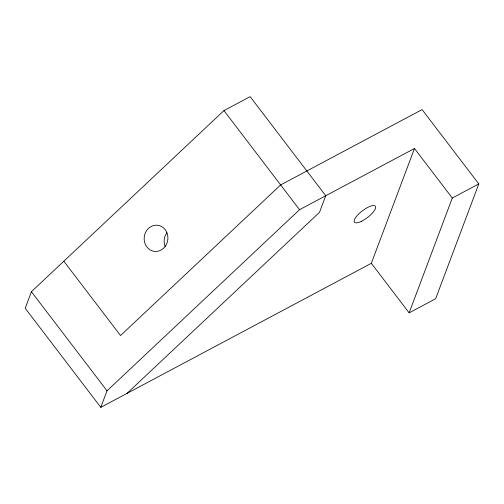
<?xml version="1.0" encoding="UTF-8"?>
<svg xmlns="http://www.w3.org/2000/svg" width="504" height="504" viewBox="0 0 504 504"><rect width="100%" height="100%" fill="white"/><g stroke="black" fill="none" stroke-linecap="round" stroke-linejoin="round"><path stroke-width="0.76" d="M126.995 393.404L319.523 212.291L325.741 195.747L250.142 96.648L223.946 110.597L31.418 291.709L25.2 308.253L100.8 407.352L371.335 263.302L414.49 148.491L452.29 198.041L409.135 312.852L371.335 263.302M100.8 407.352L107.018 390.808L299.546 209.696L414.49 148.491M63.832 261.217L120.532 335.544L280.646 184.918L422.1 109.601L478.8 183.928L435.645 298.74L409.135 312.852M452.29 198.041L478.8 183.928M223.946 110.597L299.546 209.696M31.418 291.709L107.018 390.808M165.117 246.475A13.161 11.863 -82.6 0 1 166.906 232.735M165.192 246.412A13.161 11.863 -82.6 0 0 158.01 225.307A13.161 11.863 -82.6 0 0 144.894 243.224A13.161 11.863 -82.6 0 0 165.192 246.412M361.431 221.313A13.161 4.215 -37.3 0 0 375.467 206.369A13.161 4.215 -37.3 0 0 357.809 214.899A13.161 4.215 -37.3 0 0 361.431 221.313"/></g></svg>
